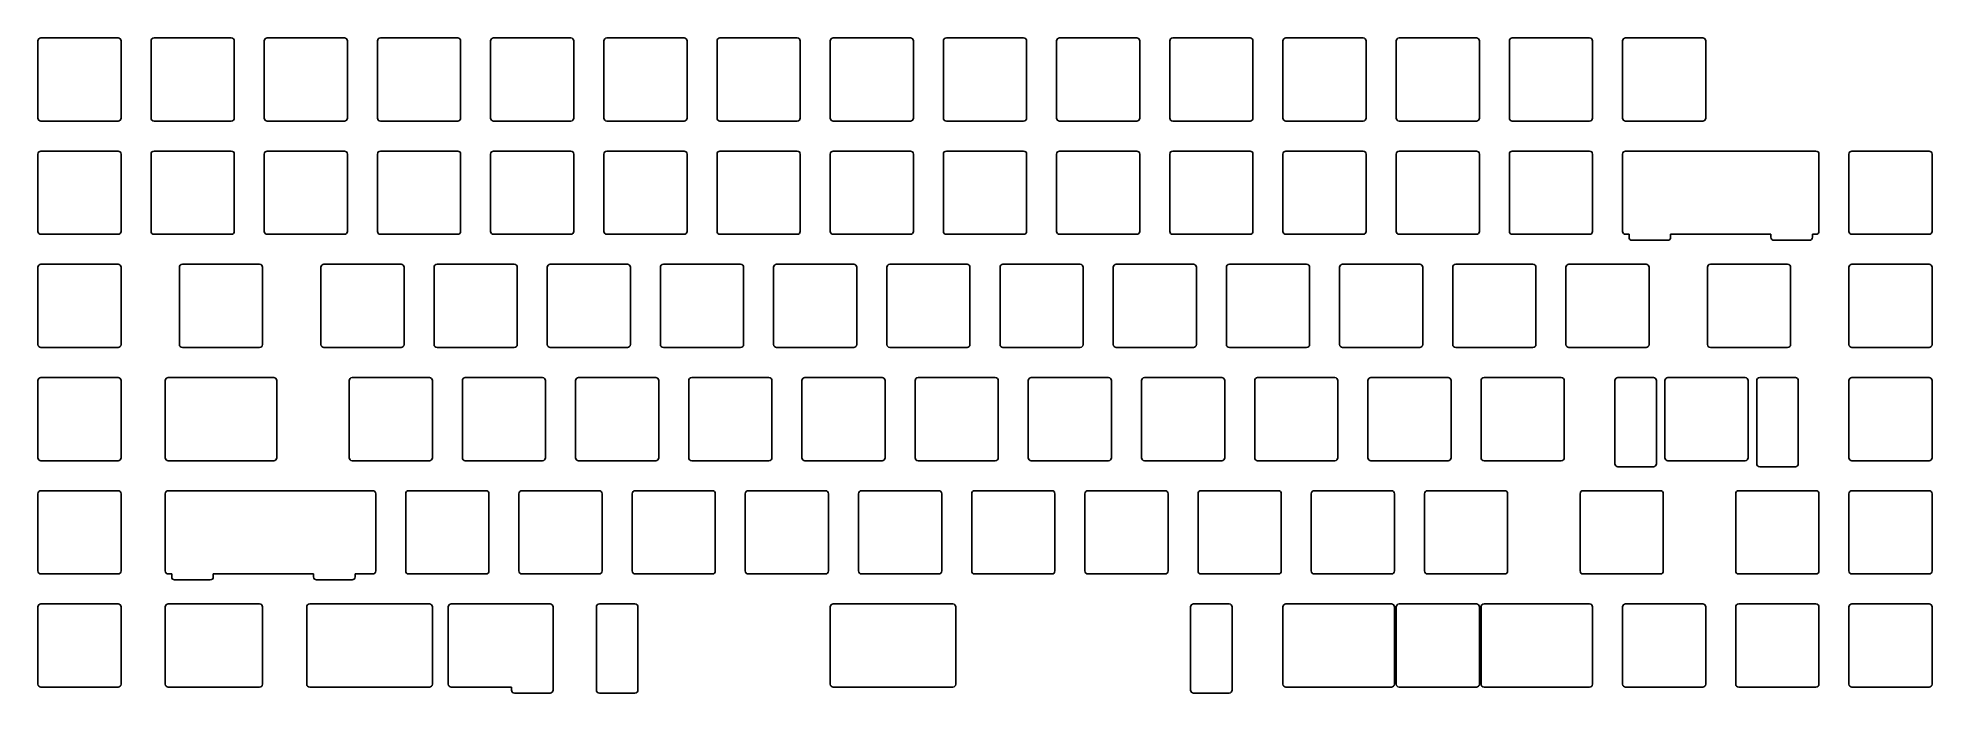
# Model space of a CAD drawing. Header units: millimetres. Extents: x 3 to 321, y -113 to -3.
import ezdxf

# ---------------------------------------------------------------- set-up
doc = ezdxf.new("R2010")
doc.units = ezdxf.units.MM

msp = doc.modelspace()

# ---------------------------------------------------------------- linework, layer by layer
for p, q in [((2.525, -3.025), (2.525, -16.025)), ((16.025, -2.525), (3.025, -2.525)), ((16.525, -16.025), (16.525, -3.025)), ((21.575, -3.025), (21.575, -16.025)), ((35.075, -2.525), (22.075, -2.525)), ((35.575, -16.025), (35.575, -3.025)), ((40.625, -3.025), (40.625, -16.025)), ((54.125, -2.525), (41.125, -2.525)), ((54.625, -16.025), (54.625, -3.025)), ((59.675, -3.025), (59.675, -16.025)), ((73.175, -2.525), (60.175, -2.525)), ((73.675, -16.025), (73.675, -3.025)), ((78.725, -3.025), (78.725, -16.025)), ((92.225, -2.525), (79.225, -2.525)), ((92.725, -16.025), (92.725, -3.025)), ((97.775, -3.025), (97.775, -16.025)), ((111.275, -2.525), (98.275, -2.525)), ((111.775, -16.025), (111.775, -3.025)), ((116.825, -3.025), (116.825, -16.025)), ((130.325, -2.525), (117.325, -2.525)), ((130.825, -16.025), (130.825, -3.025)), ((135.875, -3.025), (135.875, -16.025)), ((149.375, -2.525), (136.375, -2.525)), ((149.875, -16.025), (149.875, -3.025)), ((154.925, -3.025), (154.925, -16.025)), ((168.425, -2.525), (155.425, -2.525)), ((168.925, -16.025), (168.925, -3.025)), ((173.975, -3.025), (173.975, -16.025)), ((187.475, -2.525), (174.475, -2.525)), ((187.975, -16.025), (187.975, -3.025)), ((193.025, -3.025), (193.025, -16.025)), ((206.525, -2.525), (193.525, -2.525)), ((207.025, -16.025), (207.025, -3.025)), ((212.075, -3.025), (212.075, -16.025)), ((225.575, -2.525), (212.575, -2.525)), ((226.075, -16.025), (226.075, -3.025)), ((231.125, -3.025), (231.125, -16.025)), ((244.625, -2.525), (231.625, -2.525)), ((245.125, -16.025), (245.125, -3.025)), ((250.175, -3.025), (250.175, -16.025)), ((263.675, -2.525), (250.675, -2.525)), ((264.175, -16.025), (264.175, -3.025)), ((269.225, -3.025), (269.225, -16.025)), ((282.725, -2.525), (269.725, -2.525)), ((283.225, -16.025), (283.225, -3.025)), ((3.025, -16.525), (16.025, -16.525)), ((22.075, -16.525), (35.075, -16.525)), ((41.125, -16.525), (54.125, -16.525)), ((60.175, -16.525), (73.175, -16.525)), ((79.225, -16.525), (92.225, -16.525)), ((98.275, -16.525), (111.275, -16.525)), ((117.325, -16.525), (130.325, -16.525)), ((136.375, -16.525), (149.375, -16.525)), ((155.425, -16.525), (168.425, -16.525)), ((174.475, -16.525), (187.475, -16.525)), ((193.525, -16.525), (206.525, -16.525)), ((212.575, -16.525), (225.575, -16.525)), ((231.625, -16.525), (244.625, -16.525)), ((250.675, -16.525), (263.675, -16.525)), ((269.725, -16.525), (282.725, -16.525)), ((2.525, -22.075), (2.525, -35.075)), ((16.025, -21.575), (3.025, -21.575)), ((16.525, -35.075), (16.525, -22.075)), ((21.575, -22.075), (21.575, -35.075)), ((35.075, -21.575), (22.075, -21.575)), ((35.575, -35.075), (35.575, -22.075)), ((40.625, -22.075), (40.625, -35.075)), ((54.125, -21.575), (41.125, -21.575)), ((54.625, -35.075), (54.625, -22.075)), ((59.675, -22.075), (59.675, -35.075)), ((73.175, -21.575), (60.175, -21.575)), ((73.675, -35.075), (73.675, -22.075)), ((78.725, -22.075), (78.725, -35.075)), ((92.225, -21.575), (79.225, -21.575)), ((92.725, -35.075), (92.725, -22.075)), ((97.775, -22.075), (97.775, -35.075)), ((111.275, -21.575), (98.275, -21.575)), ((111.775, -35.075), (111.775, -22.075)), ((116.825, -22.075), (116.825, -35.075)), ((130.325, -21.575), (117.325, -21.575)), ((130.825, -35.075), (130.825, -22.075)), ((135.875, -22.075), (135.875, -35.075)), ((149.375, -21.575), (136.375, -21.575)), ((149.875, -35.075), (149.875, -22.075)), ((154.925, -22.075), (154.925, -35.075)), ((168.425, -21.575), (155.425, -21.575)), ((168.925, -35.075), (168.925, -22.075)), ((173.975, -22.075), (173.975, -35.075)), ((187.475, -21.575), (174.475, -21.575)), ((187.975, -35.075), (187.975, -22.075)), ((193.025, -22.075), (193.025, -35.075)), ((206.525, -21.575), (193.525, -21.575)), ((207.025, -35.075), (207.025, -22.075)), ((212.075, -22.075), (212.075, -35.075)), ((225.575, -21.575), (212.575, -21.575)), ((226.075, -35.075), (226.075, -22.075)), ((231.125, -22.075), (231.125, -35.075)), ((244.625, -21.575), (231.625, -21.575)), ((245.125, -35.075), (245.125, -22.075)), ((250.175, -22.075), (250.175, -35.075)), ((263.675, -21.575), (250.675, -21.575)), ((264.175, -35.075), (264.175, -22.075)), ((269.225, -22.075), (269.225, -35.075)), ((270.812, -21.575), (269.725, -21.575)), ((276.812, -21.575), (270.812, -21.575)), ((279.25, -21.575), (276.812, -21.575)), ((282.725, -21.575), (279.25, -21.575)), ((288.775, -21.575), (282.725, -21.575)), ((292.25, -21.575), (288.775, -21.575)), ((294.688, -21.575), (292.25, -21.575)), ((300.688, -21.575), (294.688, -21.575)), ((301.775, -21.575), (300.688, -21.575)), ((302.275, -35.075), (302.275, -22.075)), ((307.325, -22.075), (307.325, -35.075)), ((320.825, -21.575), (307.825, -21.575)), ((321.325, -35.075), (321.325, -22.075)), ((3.025, -35.575), (16.025, -35.575)), ((22.075, -35.575), (35.075, -35.575)), ((41.125, -35.575), (54.125, -35.575)), ((60.175, -35.575), (73.175, -35.575)), ((79.225, -35.575), (92.225, -35.575)), ((98.275, -35.575), (111.275, -35.575)), ((117.325, -35.575), (130.325, -35.575)), ((136.375, -35.575), (149.375, -35.575)), ((155.425, -35.575), (168.425, -35.575)), ((174.475, -35.575), (187.475, -35.575)), ((193.525, -35.575), (206.525, -35.575)), ((212.575, -35.575), (225.575, -35.575)), ((231.625, -35.575), (244.625, -35.575)), ((250.675, -35.575), (263.675, -35.575)), ((269.725, -35.575), (270.312, -35.575)), ((270.312, -35.575), (270.312, -36.075)), ((270.812, -36.575), (276.812, -36.575)), ((277.312, -35.575), (279.25, -35.575)), ((277.312, -36.075), (277.312, -35.575)), ((279.25, -35.575), (282.725, -35.575)), ((282.725, -35.575), (288.775, -35.575)), ((288.775, -35.575), (292.25, -35.575)), ((292.25, -35.575), (294.188, -35.575)), ((294.188, -35.575), (294.188, -36.075)), ((294.688, -36.575), (300.688, -36.575)), ((301.188, -36.075), (301.188, -35.575)), ((301.188, -35.575), (301.775, -35.575)), ((307.825, -35.575), (320.825, -35.575)), ((2.525, -41.125), (2.525, -54.125)), ((16.025, -40.625), (3.025, -40.625)), ((16.525, -54.125), (16.525, -41.125)), ((26.3375, -41.125), (26.3375, -54.125)), ((39.8375, -40.625), (26.8375, -40.625)), ((40.3375, -54.125), (40.3375, -41.125)), ((50.15, -41.125), (50.15, -54.125)), ((63.65, -40.625), (50.65, -40.625)), ((64.15, -54.125), (64.15, -41.125)), ((69.2, -41.125), (69.2, -54.125)), ((82.7, -40.625), (69.7, -40.625)), ((83.2, -54.125), (83.2, -41.125)), ((88.25, -41.125), (88.25, -54.125)), ((101.75, -40.625), (88.75, -40.625)), ((102.25, -54.125), (102.25, -41.125)), ((107.3, -41.125), (107.3, -54.125)), ((120.8, -40.625), (107.8, -40.625)), ((121.3, -54.125), (121.3, -41.125)), ((126.35, -41.125), (126.35, -54.125)), ((139.85, -40.625), (126.85, -40.625)), ((140.35, -54.125), (140.35, -41.125)), ((145.4, -41.125), (145.4, -54.125)), ((158.9, -40.625), (145.9, -40.625)), ((159.4, -54.125), (159.4, -41.125)), ((164.45, -41.125), (164.45, -54.125)), ((177.95, -40.625), (164.95, -40.625)), ((178.45, -54.125), (178.45, -41.125)), ((183.5, -41.125), (183.5, -54.125)), ((197, -40.625), (184, -40.625)), ((197.5, -54.125), (197.5, -41.125)), ((202.55, -41.125), (202.55, -54.125)), ((216.05, -40.625), (203.05, -40.625)), ((216.55, -54.125), (216.55, -41.125)), ((221.6, -41.125), (221.6, -54.125)), ((235.1, -40.625), (222.1, -40.625)), ((235.6, -54.125), (235.6, -41.125)), ((240.65, -41.125), (240.65, -54.125)), ((254.15, -40.625), (241.15, -40.625)), ((254.65, -54.125), (254.65, -41.125)), ((259.7, -41.125), (259.7, -54.125)), ((273.2, -40.625), (260.2, -40.625)), ((273.7, -54.125), (273.7, -41.125)), ((283.5125, -41.125), (283.5125, -54.125)), ((297.0125, -40.625), (284.0125, -40.625)), ((297.5125, -54.125), (297.5125, -41.125)), ((307.325, -41.125), (307.325, -54.125)), ((320.825, -40.625), (307.825, -40.625)), ((321.325, -54.125), (321.325, -41.125)), ((3.025, -54.625), (16.025, -54.625)), ((26.8375, -54.625), (39.8375, -54.625)), ((50.65, -54.625), (63.65, -54.625)), ((69.7, -54.625), (82.7, -54.625)), ((88.75, -54.625), (101.75, -54.625)), ((107.8, -54.625), (120.8, -54.625)), ((126.85, -54.625), (139.85, -54.625)), ((145.9, -54.625), (158.9, -54.625)), ((164.95, -54.625), (177.95, -54.625)), ((184, -54.625), (197, -54.625)), ((203.05, -54.625), (216.05, -54.625)), ((222.1, -54.625), (235.1, -54.625)), ((241.15, -54.625), (254.15, -54.625)), ((260.2, -54.625), (273.2, -54.625)), ((284.0125, -54.625), (297.0125, -54.625)), ((307.825, -54.625), (320.825, -54.625)), ((2.525, -60.175), (2.525, -73.175)), ((16.025, -59.675), (3.025, -59.675)), ((16.525, -73.175), (16.525, -60.175)), ((23.95625, -60.175), (23.95625, -73.175)), ((29.21875, -59.675), (24.45625, -59.675)), ((37.45625, -59.675), (29.21875, -59.675)), ((42.21875, -59.675), (37.45625, -59.675)), ((42.71875, -73.175), (42.71875, -60.175)), ((54.9125, -60.175), (54.9125, -73.175)), ((68.4125, -59.675), (55.4125, -59.675)), ((68.9125, -73.175), (68.9125, -60.175)), ((73.9625, -60.175), (73.9625, -73.175)), ((87.4625, -59.675), (74.4625, -59.675)), ((87.9625, -73.175), (87.9625, -60.175)), ((93.0125, -60.175), (93.0125, -73.175)), ((106.5125, -59.675), (93.5125, -59.675)), ((107.0125, -73.175), (107.0125, -60.175)), ((112.0625, -60.175), (112.0625, -73.175)), ((125.5625, -59.675), (112.5625, -59.675)), ((126.0625, -73.175), (126.0625, -60.175)), ((131.1125, -60.175), (131.1125, -73.175)), ((144.6125, -59.675), (131.6125, -59.675)), ((145.1125, -73.175), (145.1125, -60.175)), ((150.1625, -60.175), (150.1625, -73.175)), ((163.6625, -59.675), (150.6625, -59.675)), ((164.1625, -73.175), (164.1625, -60.175)), ((169.2125, -60.175), (169.2125, -73.175)), ((182.7125, -59.675), (169.7125, -59.675)), ((183.2125, -73.175), (183.2125, -60.175)), ((188.2625, -60.175), (188.2625, -73.175)), ((201.7625, -59.675), (188.7625, -59.675)), ((202.2625, -73.175), (202.2625, -60.175)), ((207.3125, -60.175), (207.3125, -73.175)), ((220.8125, -59.675), (207.8125, -59.675)), ((221.3125, -73.175), (221.3125, -60.175)), ((226.3625, -60.175), (226.3625, -73.175)), ((239.8625, -59.675), (226.8625, -59.675)), ((240.3625, -73.175), (240.3625, -60.175)), ((245.4125, -60.175), (245.4125, -73.175)), ((258.9125, -59.675), (245.9125, -59.675)), ((259.4125, -73.175), (259.4125, -60.175)), ((267.93075, -60.175), (267.93075, -74.175)), ((274.43075, -59.675), (268.43075, -59.675)), ((274.93075, -74.175), (274.93075, -60.175)), ((276.36875, -60.175), (276.36875, -73.175)), ((289.86875, -59.675), (276.86875, -59.675)), ((290.36875, -73.175), (290.36875, -60.175)), ((291.80675, -60.175), (291.80675, -74.175)), ((298.30675, -59.675), (292.30675, -59.675)), ((298.80675, -74.175), (298.80675, -60.175)), ((307.325, -60.175), (307.325, -73.175)), ((320.825, -59.675), (307.825, -59.675)), ((321.325, -73.175), (321.325, -60.175)), ((3.025, -73.675), (16.025, -73.675)), ((24.45625, -73.675), (29.21875, -73.675)), ((29.21875, -73.675), (37.45625, -73.675)), ((37.45625, -73.675), (42.21875, -73.675)), ((55.4125, -73.675), (68.4125, -73.675)), ((74.4625, -73.675), (87.4625, -73.675)), ((93.5125, -73.675), (106.5125, -73.675)), ((112.5625, -73.675), (125.5625, -73.675)), ((131.6125, -73.675), (144.6125, -73.675)), ((150.6625, -73.675), (163.6625, -73.675)), ((169.7125, -73.675), (182.7125, -73.675)), ((188.7625, -73.675), (201.7625, -73.675)), ((207.8125, -73.675), (220.8125, -73.675)), ((226.8625, -73.675), (239.8625, -73.675)), ((245.9125, -73.675), (258.9125, -73.675)), ((268.43075, -74.675), (274.43075, -74.675)), ((276.86875, -73.675), (289.86875, -73.675)), ((292.30675, -74.675), (298.30675, -74.675)), ((307.825, -73.675), (320.825, -73.675)), ((2.525, -79.225), (2.525, -92.225)), ((16.025, -78.725), (3.025, -78.725)), ((16.525, -92.225), (16.525, -79.225)), ((23.95625, -79.225), (23.95625, -92.225)), ((25.54325, -78.725), (24.45625, -78.725)), ((31.54325, -78.725), (25.54325, -78.725)), ((33.98125, -78.725), (31.54325, -78.725)), ((37.45625, -78.725), (33.98125, -78.725)), ((45.8875, -78.725), (37.45625, -78.725)), ((46.98125, -78.725), (45.8875, -78.725)), ((49.41925, -78.725), (46.98125, -78.725)), ((55.41925, -78.725), (49.41925, -78.725)), ((58.8875, -78.725), (55.41925, -78.725)), ((59.3875, -92.225), (59.3875, -79.225)), ((64.4375, -79.225), (64.4375, -92.225)), ((77.9375, -78.725), (64.9375, -78.725)), ((78.4375, -92.225), (78.4375, -79.225)), ((83.4875, -79.225), (83.4875, -92.225)), ((96.9875, -78.725), (83.9875, -78.725)), ((97.4875, -92.225), (97.4875, -79.225)), ((102.5375, -79.225), (102.5375, -92.225)), ((116.0375, -78.725), (103.0375, -78.725)), ((116.5375, -92.225), (116.5375, -79.225)), ((121.5875, -79.225), (121.5875, -92.225)), ((135.0875, -78.725), (122.0875, -78.725)), ((135.5875, -92.225), (135.5875, -79.225)), ((140.6375, -79.225), (140.6375, -92.225)), ((154.1375, -78.725), (141.1375, -78.725)), ((154.6375, -92.225), (154.6375, -79.225)), ((159.6875, -79.225), (159.6875, -92.225)), ((173.1875, -78.725), (160.1875, -78.725)), ((173.6875, -92.225), (173.6875, -79.225)), ((178.7375, -79.225), (178.7375, -92.225)), ((192.2375, -78.725), (179.2375, -78.725)), ((192.7375, -92.225), (192.7375, -79.225)), ((197.7875, -79.225), (197.7875, -92.225)), ((211.2875, -78.725), (198.2875, -78.725)), ((211.7875, -92.225), (211.7875, -79.225)), ((216.8375, -79.225), (216.8375, -92.225)), ((230.3375, -78.725), (217.3375, -78.725)), ((230.8375, -92.225), (230.8375, -79.225)), ((235.8875, -79.225), (235.8875, -92.225)), ((249.3875, -78.725), (236.3875, -78.725)), ((249.8875, -92.225), (249.8875, -79.225)), ((262.08125, -79.225), (262.08125, -92.225)), ((275.58125, -78.725), (262.58125, -78.725)), ((276.08125, -92.225), (276.08125, -79.225)), ((288.275, -79.225), (288.275, -92.225)), ((301.775, -78.725), (288.775, -78.725)), ((302.275, -92.225), (302.275, -79.225)), ((307.325, -79.225), (307.325, -92.225)), ((320.825, -78.725), (307.825, -78.725)), ((321.325, -92.225), (321.325, -79.225)), ((3.025, -92.725), (16.025, -92.725)), ((24.45625, -92.725), (25.04325, -92.725)), ((25.04325, -92.725), (25.04325, -93.225)), ((25.54325, -93.725), (31.54325, -93.725)), ((32.04325, -92.725), (33.98125, -92.725)), ((32.04325, -93.225), (32.04325, -92.725)), ((33.98125, -92.725), (37.45625, -92.725)), ((37.45625, -92.725), (45.8875, -92.725)), ((45.8875, -92.725), (46.98125, -92.725)), ((46.98125, -92.725), (48.91925, -92.725)), ((48.91925, -92.725), (48.91925, -93.225)), ((49.41925, -93.725), (55.41925, -93.725)), ((55.91925, -93.225), (55.91925, -92.725)), ((55.91925, -92.725), (58.8875, -92.725)), ((64.9375, -92.725), (77.9375, -92.725)), ((83.9875, -92.725), (96.9875, -92.725)), ((103.0375, -92.725), (116.0375, -92.725)), ((122.0875, -92.725), (135.0875, -92.725)), ((141.1375, -92.725), (154.1375, -92.725)), ((160.1875, -92.725), (173.1875, -92.725)), ((179.2375, -92.725), (192.2375, -92.725)), ((198.2875, -92.725), (211.2875, -92.725)), ((217.3375, -92.725), (230.3375, -92.725)), ((236.3875, -92.725), (249.3875, -92.725)), ((262.58125, -92.725), (275.58125, -92.725)), ((288.775, -92.725), (301.775, -92.725)), ((307.825, -92.725), (320.825, -92.725)), ((2.525, -98.275), (2.525, -111.275)), ((16.025, -97.775), (3.025, -97.775)), ((16.525, -111.275), (16.525, -98.275)), ((23.95625, -98.275), (23.95625, -111.275)), ((26.8375, -97.775), (24.45625, -97.775)), ((37.45625, -97.775), (26.8375, -97.775)), ((39.8375, -97.775), (37.45625, -97.775)), ((40.3375, -111.275), (40.3375, -98.275)), ((47.76875, -98.275), (47.76875, -111.275)), ((55.4125, -97.775), (48.26875, -97.775)), ((61.26875, -97.775), (55.4125, -97.775)), ((68.4125, -97.775), (61.26875, -97.775)), ((68.9125, -111.275), (68.9125, -98.275)), ((71.58125, -98.275), (71.58125, -111.275)), ((82.725, -97.775), (72.08125, -97.775)), ((85.08125, -97.775), (82.725, -97.775)), ((88.725, -97.775), (85.08125, -97.775)), ((89.225, -112.275), (89.225, -98.275)), ((96.51875, -98.275), (96.51875, -112.275)), ((103.01875, -97.775), (97.01875, -97.775)), ((103.51875, -112.275), (103.51875, -98.275)), ((135.875, -98.275), (135.875, -111.275)), ((143.51875, -97.775), (136.375, -97.775)), ((149.375, -97.775), (143.51875, -97.775)), ((156.51875, -97.775), (149.375, -97.775)), ((157.01875, -111.275), (157.01875, -98.275)), ((196.51875, -98.275), (196.51875, -112.275)), ((197.025, -97.775), (197.01875, -97.775)), ((203.01875, -97.775), (197.025, -97.775)), ((203.025, -97.775), (203.01875, -97.775)), ((203.525, -112.275), (203.525, -98.275)), ((212.075, -98.275), (212.075, -111.275)), ((217.3375, -97.775), (212.575, -97.775)), ((225.575, -97.775), (217.3375, -97.775)), ((230.3375, -97.775), (225.575, -97.775)), ((230.8375, -111.275), (230.8375, -98.275)), ((231.125, -98.275), (231.125, -111.275)), ((244.625, -97.775), (231.625, -97.775)), ((245.125, -111.275), (245.125, -98.275)), ((245.4125, -98.275), (245.4125, -111.275)), ((250.675, -97.775), (245.9125, -97.775)), ((258.9125, -97.775), (250.675, -97.775)), ((263.675, -97.775), (258.9125, -97.775)), ((264.175, -111.275), (264.175, -98.275)), ((269.225, -98.275), (269.225, -111.275)), ((282.725, -97.775), (269.725, -97.775)), ((283.225, -111.275), (283.225, -98.275)), ((288.275, -98.275), (288.275, -111.275)), ((301.775, -97.775), (288.775, -97.775)), ((302.275, -111.275), (302.275, -98.275)), ((307.325, -98.275), (307.325, -111.275)), ((320.825, -97.775), (307.825, -97.775)), ((321.325, -111.275), (321.325, -98.275)), ((3.025, -111.775), (16.025, -111.775)), ((24.45625, -111.775), (26.8375, -111.775)), ((26.8375, -111.775), (37.45625, -111.775)), ((37.45625, -111.775), (39.8375, -111.775)), ((48.26875, -111.775), (55.4125, -111.775)), ((55.4125, -111.775), (61.26875, -111.775)), ((61.26875, -111.775), (68.4125, -111.775)), ((72.08125, -111.775), (82.225, -111.775)), ((82.225, -111.775), (82.225, -112.275)), ((82.725, -112.775), (88.725, -112.775)), ((97.01875, -112.775), (103.01875, -112.775)), ((136.375, -111.775), (143.51875, -111.775)), ((143.51875, -111.775), (149.375, -111.775)), ((149.375, -111.775), (156.51875, -111.775)), ((197.01875, -112.775), (197.025, -112.775)), ((197.025, -112.775), (203.01875, -112.775)), ((203.01875, -112.775), (203.025, -112.775)), ((212.575, -111.775), (217.3375, -111.775)), ((217.3375, -111.775), (225.575, -111.775)), ((225.575, -111.775), (230.3375, -111.775)), ((231.625, -111.775), (244.625, -111.775)), ((245.9125, -111.775), (250.675, -111.775)), ((250.675, -111.775), (258.9125, -111.775)), ((258.9125, -111.775), (263.675, -111.775)), ((269.725, -111.775), (282.725, -111.775)), ((288.775, -111.775), (301.775, -111.775)), ((307.825, -111.775), (320.825, -111.775))]:
    msp.add_line(p, q)
for centre, start, end in [((3.025, -3.025), 90, 180), ((16.025, -3.025), 0, 90), ((22.075, -3.025), 90, 180), ((35.075, -3.025), 0, 90), ((41.125, -3.025), 90, 180), ((54.125, -3.025), 0, 90), ((60.175, -3.025), 90, 180), ((73.175, -3.025), 0, 90), ((79.225, -3.025), 90, 180), ((92.225, -3.025), 0, 90), ((98.275, -3.025), 90, 180), ((111.275, -3.025), 0, 90), ((117.325, -3.025), 90, 180), ((130.325, -3.025), 0, 90), ((136.375, -3.025), 90, 180), ((149.375, -3.025), 0, 90), ((155.425, -3.025), 90, 180), ((168.425, -3.025), 0, 90), ((174.475, -3.025), 90, 180), ((187.475, -3.025), 0, 90), ((193.525, -3.025), 90, 180), ((206.525, -3.025), 0, 90), ((212.575, -3.025), 90, 180), ((225.575, -3.025), 0, 90), ((231.625, -3.025), 90, 180), ((244.625, -3.025), 0, 90), ((250.675, -3.025), 90, 180), ((263.675, -3.025), 0, 90), ((269.725, -3.025), 90, 180), ((282.725, -3.025), 0, 90), ((3.025, -16.025), 180, 270), ((16.025, -16.025), 270, 0), ((22.075, -16.025), 180, 270), ((35.075, -16.025), 270, 0), ((41.125, -16.025), 180, 270), ((54.125, -16.025), 270, 0), ((60.175, -16.025), 180, 270), ((73.175, -16.025), 270, 0), ((79.225, -16.025), 180, 270), ((92.225, -16.025), 270, 0), ((98.275, -16.025), 180, 270), ((111.275, -16.025), 270, 0), ((117.325, -16.025), 180, 270), ((130.325, -16.025), 270, 0), ((136.375, -16.025), 180, 270), ((149.375, -16.025), 270, 0), ((155.425, -16.025), 180, 270), ((168.425, -16.025), 270, 0), ((174.475, -16.025), 180, 270), ((187.475, -16.025), 270, 0), ((193.525, -16.025), 180, 270), ((206.525, -16.025), 270, 0), ((212.575, -16.025), 180, 270), ((225.575, -16.025), 270, 0), ((231.625, -16.025), 180, 270), ((244.625, -16.025), 270, 0), ((250.675, -16.025), 180, 270), ((263.675, -16.025), 270, 0), ((269.725, -16.025), 180, 270), ((282.725, -16.025), 270, 0), ((3.025, -22.075), 90, 180), ((16.025, -22.075), 0, 90), ((22.075, -22.075), 90, 180), ((35.075, -22.075), 0, 90), ((41.125, -22.075), 90, 180), ((54.125, -22.075), 0, 90), ((60.175, -22.075), 90, 180), ((73.175, -22.075), 0, 90), ((79.225, -22.075), 90, 180), ((92.225, -22.075), 0, 90), ((98.275, -22.075), 90, 180), ((111.275, -22.075), 0, 90), ((117.325, -22.075), 90, 180), ((130.325, -22.075), 0, 90), ((136.375, -22.075), 90, 180), ((149.375, -22.075), 0, 90), ((155.425, -22.075), 90, 180), ((168.425, -22.075), 0, 90), ((174.475, -22.075), 90, 180), ((187.475, -22.075), 0, 90), ((193.525, -22.075), 90, 180), ((206.525, -22.075), 0, 90), ((212.575, -22.075), 90, 180), ((225.575, -22.075), 0, 90), ((231.625, -22.075), 90, 180), ((244.625, -22.075), 0, 90), ((250.675, -22.075), 90, 180), ((263.675, -22.075), 0, 90), ((269.725, -22.075), 90, 180), ((301.775, -22.075), 0, 90), ((307.825, -22.075), 90, 180), ((320.825, -22.075), 0, 90), ((3.025, -35.075), 180, 270), ((16.025, -35.075), 270, 0), ((22.075, -35.075), 180, 270), ((35.075, -35.075), 270, 0), ((41.125, -35.075), 180, 270), ((54.125, -35.075), 270, 0), ((60.175, -35.075), 180, 270), ((73.175, -35.075), 270, 0), ((79.225, -35.075), 180, 270), ((92.225, -35.075), 270, 0), ((98.275, -35.075), 180, 270), ((111.275, -35.075), 270, 0), ((117.325, -35.075), 180, 270), ((130.325, -35.075), 270, 0), ((136.375, -35.075), 180, 270), ((149.375, -35.075), 270, 0), ((155.425, -35.075), 180, 270), ((168.425, -35.075), 270, 0), ((174.475, -35.075), 180, 270), ((187.475, -35.075), 270, 0), ((193.525, -35.075), 180, 270), ((206.525, -35.075), 270, 0), ((212.575, -35.075), 180, 270), ((225.575, -35.075), 270, 0), ((231.625, -35.075), 180, 270), ((244.625, -35.075), 270, 0), ((250.675, -35.075), 180, 270), ((263.675, -35.075), 270, 0), ((269.725, -35.075), 180, 270), ((270.812, -36.075), 180, 270), ((276.812, -36.075), 270, 0), ((294.688, -36.075), 180, 270), ((300.688, -36.075), 270, 0), ((301.775, -35.075), 270, 0), ((307.825, -35.075), 180, 270), ((320.825, -35.075), 270, 0), ((3.025, -41.125), 90, 180), ((16.025, -41.125), 0, 90), ((26.8375, -41.125), 90, 180), ((39.8375, -41.125), 0, 90), ((50.65, -41.125), 90, 180), ((63.65, -41.125), 0, 90), ((69.7, -41.125), 90, 180), ((82.7, -41.125), 0, 90), ((88.75, -41.125), 90, 180), ((101.75, -41.125), 0, 90), ((107.8, -41.125), 90, 180), ((120.8, -41.125), 0, 90), ((126.85, -41.125), 90, 180), ((139.85, -41.125), 0, 90), ((145.9, -41.125), 90, 180), ((158.9, -41.125), 0, 90), ((164.95, -41.125), 90, 180), ((177.95, -41.125), 0, 90), ((184, -41.125), 90, 180), ((197, -41.125), 0, 90), ((203.05, -41.125), 90, 180), ((216.05, -41.125), 0, 90), ((222.1, -41.125), 90, 180), ((235.1, -41.125), 0, 90), ((241.15, -41.125), 90, 180), ((254.15, -41.125), 0, 90), ((260.2, -41.125), 90, 180), ((273.2, -41.125), 0, 90), ((284.0125, -41.125), 90, 180), ((297.0125, -41.125), 0, 90), ((307.825, -41.125), 90, 180), ((320.825, -41.125), 0, 90), ((3.025, -54.125), 180, 270), ((16.025, -54.125), 270, 0), ((26.8375, -54.125), 180, 270), ((39.8375, -54.125), 270, 0), ((50.65, -54.125), 180, 270), ((63.65, -54.125), 270, 0), ((69.7, -54.125), 180, 270), ((82.7, -54.125), 270, 0), ((88.75, -54.125), 180, 270), ((101.75, -54.125), 270, 0), ((107.8, -54.125), 180, 270), ((120.8, -54.125), 270, 0), ((126.85, -54.125), 180, 270), ((139.85, -54.125), 270, 0), ((145.9, -54.125), 180, 270), ((158.9, -54.125), 270, 0), ((164.95, -54.125), 180, 270), ((177.95, -54.125), 270, 0), ((184, -54.125), 180, 270), ((197, -54.125), 270, 0), ((203.05, -54.125), 180, 270), ((216.05, -54.125), 270, 0), ((222.1, -54.125), 180, 270), ((235.1, -54.125), 270, 0), ((241.15, -54.125), 180, 270), ((254.15, -54.125), 270, 0), ((260.2, -54.125), 180, 270), ((273.2, -54.125), 270, 0), ((284.0125, -54.125), 180, 270), ((297.0125, -54.125), 270, 0), ((307.825, -54.125), 180, 270), ((320.825, -54.125), 270, 0), ((3.025, -60.175), 90, 180), ((16.025, -60.175), 0, 90), ((24.45625, -60.175), 90, 180), ((42.21875, -60.175), 0, 90), ((55.4125, -60.175), 90, 180), ((68.4125, -60.175), 0, 90), ((74.4625, -60.175), 90, 180), ((87.4625, -60.175), 0, 90), ((93.5125, -60.175), 90, 180), ((106.5125, -60.175), 0, 90), ((112.5625, -60.175), 90, 180), ((125.5625, -60.175), 0, 90), ((131.6125, -60.175), 90, 180), ((144.6125, -60.175), 0, 90), ((150.6625, -60.175), 90, 180), ((163.6625, -60.175), 0, 90), ((169.7125, -60.175), 90, 180), ((182.7125, -60.175), 0, 90), ((188.7625, -60.175), 90, 180), ((201.7625, -60.175), 0, 90), ((207.8125, -60.175), 90, 180), ((220.8125, -60.175), 0, 90), ((226.8625, -60.175), 90, 180), ((239.8625, -60.175), 0, 90), ((245.9125, -60.175), 90, 180), ((258.9125, -60.175), 0, 90), ((268.43075, -60.175), 90, 180), ((274.43075, -60.175), 0, 90), ((276.86875, -60.175), 90, 180), ((289.86875, -60.175), 0, 90), ((292.30675, -60.175), 90, 180), ((298.30675, -60.175), 0, 90), ((307.825, -60.175), 90, 180), ((320.825, -60.175), 0, 90), ((3.025, -73.175), 180, 270), ((16.025, -73.175), 270, 0), ((24.45625, -73.175), 180, 270), ((42.21875, -73.175), 270, 0), ((55.4125, -73.175), 180, 270), ((68.4125, -73.175), 270, 0), ((74.4625, -73.175), 180, 270), ((87.4625, -73.175), 270, 0), ((93.5125, -73.175), 180, 270), ((106.5125, -73.175), 270, 0), ((112.5625, -73.175), 180, 270), ((125.5625, -73.175), 270, 0), ((131.6125, -73.175), 180, 270), ((144.6125, -73.175), 270, 0), ((150.6625, -73.175), 180, 270), ((163.6625, -73.175), 270, 0), ((169.7125, -73.175), 180, 270), ((182.7125, -73.175), 270, 0), ((188.7625, -73.175), 180, 270), ((201.7625, -73.175), 270, 0), ((207.8125, -73.175), 180, 270), ((220.8125, -73.175), 270, 0), ((226.8625, -73.175), 180, 270), ((239.8625, -73.175), 270, 0), ((245.9125, -73.175), 180, 270), ((258.9125, -73.175), 270, 0), ((276.86875, -73.175), 180, 270), ((289.86875, -73.175), 270, 0), ((307.825, -73.175), 180, 270), ((320.825, -73.175), 270, 0), ((268.43075, -74.175), 180, 270), ((274.43075, -74.175), 270, 0), ((292.30675, -74.175), 180, 270), ((298.30675, -74.175), 270, 0), ((3.025, -79.225), 90, 180), ((16.025, -79.225), 0, 90), ((24.45625, -79.225), 90, 180), ((58.8875, -79.225), 0, 90), ((64.9375, -79.225), 90, 180), ((77.9375, -79.225), 0, 90), ((83.9875, -79.225), 90, 180), ((96.9875, -79.225), 0, 90), ((103.0375, -79.225), 90, 180), ((116.0375, -79.225), 0, 90), ((122.0875, -79.225), 90, 180), ((135.0875, -79.225), 0, 90), ((141.1375, -79.225), 90, 180), ((154.1375, -79.225), 0, 90), ((160.1875, -79.225), 90, 180), ((173.1875, -79.225), 0, 90), ((179.2375, -79.225), 90, 180), ((192.2375, -79.225), 0, 90), ((198.2875, -79.225), 90, 180), ((211.2875, -79.225), 0, 90), ((217.3375, -79.225), 90, 180), ((230.3375, -79.225), 0, 90), ((236.3875, -79.225), 90, 180), ((249.3875, -79.225), 0, 90), ((262.58125, -79.225), 90, 180), ((275.58125, -79.225), 0, 90), ((288.775, -79.225), 90, 180), ((301.775, -79.225), 0, 90), ((307.825, -79.225), 90, 180), ((320.825, -79.225), 0, 90), ((3.025, -92.225), 180, 270), ((16.025, -92.225), 270, 0), ((24.45625, -92.225), 180, 270), ((58.8875, -92.225), 270, 0), ((64.9375, -92.225), 180, 270), ((77.9375, -92.225), 270, 0), ((83.9875, -92.225), 180, 270), ((96.9875, -92.225), 270, 0), ((103.0375, -92.225), 180, 270), ((116.0375, -92.225), 270, 0), ((122.0875, -92.225), 180, 270), ((135.0875, -92.225), 270, 0), ((141.1375, -92.225), 180, 270), ((154.1375, -92.225), 270, 0), ((160.1875, -92.225), 180, 270), ((173.1875, -92.225), 270, 0), ((179.2375, -92.225), 180, 270), ((192.2375, -92.225), 270, 0), ((198.2875, -92.225), 180, 270), ((211.2875, -92.225), 270, 0), ((217.3375, -92.225), 180, 270), ((230.3375, -92.225), 270, 0), ((236.3875, -92.225), 180, 270), ((249.3875, -92.225), 270, 0), ((262.58125, -92.225), 180, 270), ((275.58125, -92.225), 270, 0), ((288.775, -92.225), 180, 270), ((301.775, -92.225), 270, 0), ((307.825, -92.225), 180, 270), ((320.825, -92.225), 270, 0), ((25.54325, -93.225), 180, 270), ((31.54325, -93.225), 270, 0), ((49.41925, -93.225), 180, 270), ((55.41925, -93.225), 270, 0), ((3.025, -98.275), 90, 180), ((16.025, -98.275), 0, 90), ((24.45625, -98.275), 90, 180), ((39.8375, -98.275), 0, 90), ((48.26875, -98.275), 90, 180), ((68.4125, -98.275), 0, 90), ((72.08125, -98.275), 90, 180), ((88.725, -98.275), 0, 90), ((97.01875, -98.275), 90, 180), ((103.01875, -98.275), 0, 90), ((136.375, -98.275), 90, 180), ((156.51875, -98.275), 0, 90), ((197.01875, -98.275), 90, 180), ((203.025, -98.275), 0, 90), ((212.575, -98.275), 90, 180), ((230.3375, -98.275), 0, 90), ((231.625, -98.275), 90, 180), ((244.625, -98.275), 0, 90), ((245.9125, -98.275), 90, 180), ((263.675, -98.275), 0, 90), ((269.725, -98.275), 90, 180), ((282.725, -98.275), 0, 90), ((288.775, -98.275), 90, 180), ((301.775, -98.275), 0, 90), ((307.825, -98.275), 90, 180), ((320.825, -98.275), 0, 90), ((3.025, -111.275), 180, 270), ((16.025, -111.275), 270, 0), ((24.45625, -111.275), 180, 270), ((39.8375, -111.275), 270, 0), ((48.26875, -111.275), 180, 270), ((68.4125, -111.275), 270, 0), ((72.08125, -111.275), 180, 270), ((136.375, -111.275), 180, 270), ((156.51875, -111.275), 270, 0), ((212.575, -111.275), 180, 270), ((230.3375, -111.275), 270, 0), ((231.625, -111.275), 180, 270), ((244.625, -111.275), 270, 0), ((245.9125, -111.275), 180, 270), ((263.675, -111.275), 270, 0), ((269.725, -111.275), 180, 270), ((282.725, -111.275), 270, 0), ((288.775, -111.275), 180, 270), ((301.775, -111.275), 270, 0), ((307.825, -111.275), 180, 270), ((320.825, -111.275), 270, 0), ((82.725, -112.275), 180, 270), ((88.725, -112.275), 270, 0), ((97.01875, -112.275), 180, 270), ((103.01875, -112.275), 270, 0), ((197.01875, -112.275), 180, 270), ((203.025, -112.275), 270, 0)]:
    msp.add_arc(centre, 0.5, start, end)

doc.saveas('drawing.dxf')
